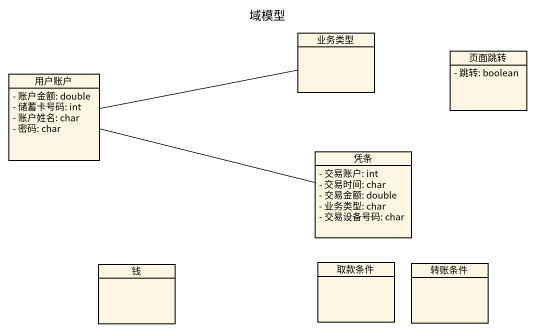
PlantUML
@startuml
title 域模型
hide circle
hide empty members
skinparam classAttributeIconSize 0
class 业务类型
class 用户账户 {
  - 账户金额: double
  - 储蓄卡号码: int
  - 账户姓名: char
  - 密码: char
}
class 页面跳转 {
  - 跳转: boolean
}
class 凭条 {
  - 交易账户: int
  - 交易时间: char
  - 交易金额: double
  - 业务类型: char
  - 交易设备号码: char
}
class 钱
class 取款条件
class 转账条件
用户账户 -right- 业务类型
用户账户 -right- 凭条
@enduml
